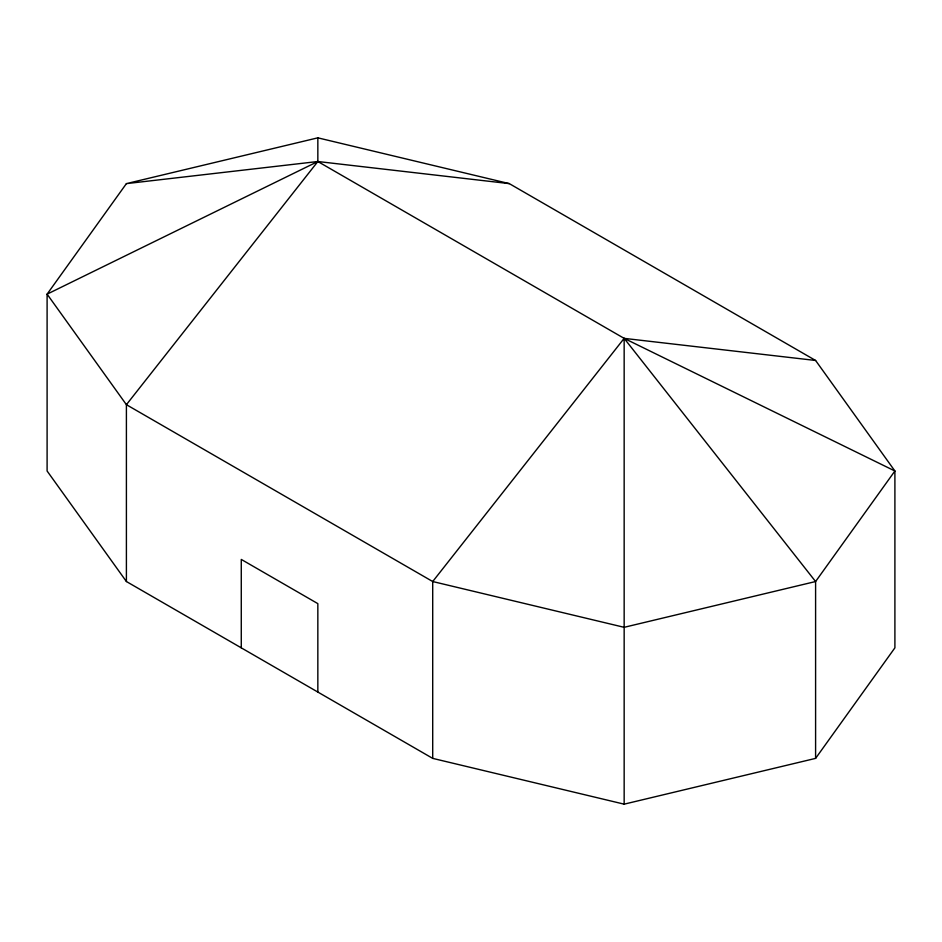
<?xml version="1.0" encoding="UTF-8"?>
<svg xmlns="http://www.w3.org/2000/svg" width="942" height="942" viewBox="0 0 942 942"><rect width="100%" height="100%" fill="white"/><g stroke="black" fill="none" stroke-linecap="round" stroke-linejoin="round"><path stroke-width="1.41" d="M126.405 183.619L47.1 294.151L47.1 471L126.405 581.532L432.708 758.381L624.157 804.162L815.595 758.381L894.9 647.849L894.9 471L815.595 360.468L509.292 183.619L317.843 137.838L126.405 183.619L317.843 161.518L509.292 183.619M815.595 360.468L624.157 338.366L317.843 161.518L47.1 294.151L126.405 404.683L432.708 581.532L624.157 627.313L815.595 581.532L894.9 471L624.157 338.366L432.708 581.532L432.708 758.381M815.595 758.381L815.595 581.532L624.157 338.366L624.157 804.162M317.843 137.838L317.843 161.518L126.405 404.683L126.405 581.532M317.843 692.064L317.843 603.634L241.27 559.418L241.27 647.849"/></g></svg>
